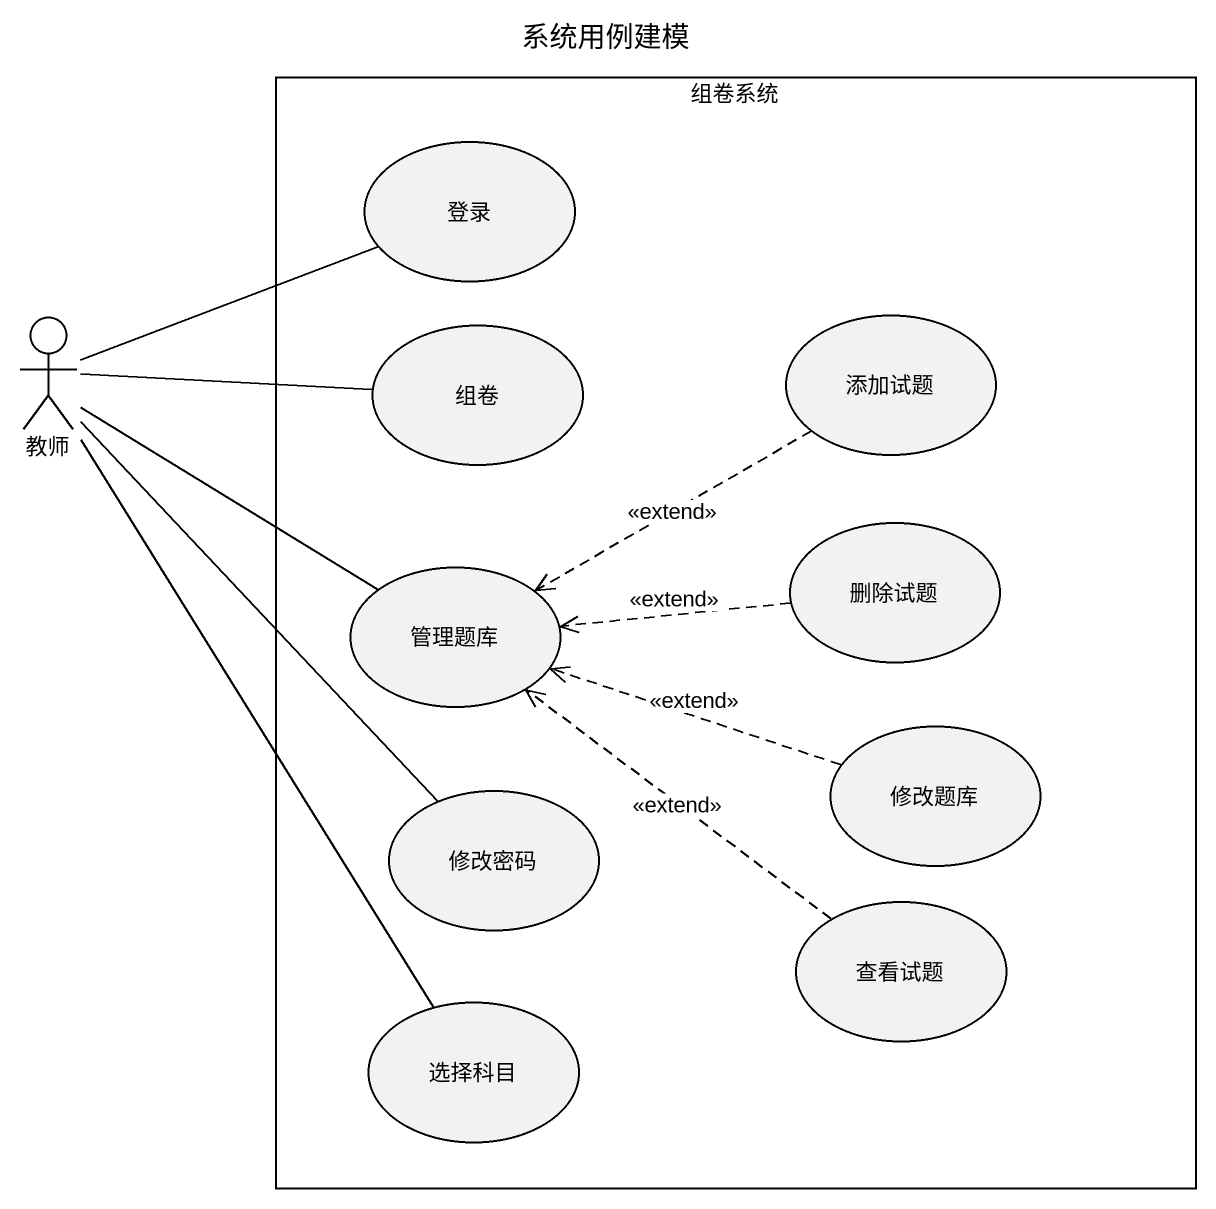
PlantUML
@startuml
title 系统用例建模
rectangle 组卷系统 {
  usecase 登录
  usecase 组卷
  usecase 添加试题
  usecase 删除试题
  usecase 管理题库
  usecase 修改题库
  usecase 修改密码
  usecase 查看试题
  usecase 选择科目
}
actor 教师
教师 -right- 登录
教师 -right- 组卷
教师 -right- 管理题库
教师 -- 修改密码
教师 -- 选择科目
添加试题 .left.> 管理题库 : <<extend>>
删除试题 .left.> 管理题库 : <<extend>>
修改题库 .left.> 管理题库 : <<extend>>
查看试题 .up.> 管理题库 : <<extend>>
@enduml
